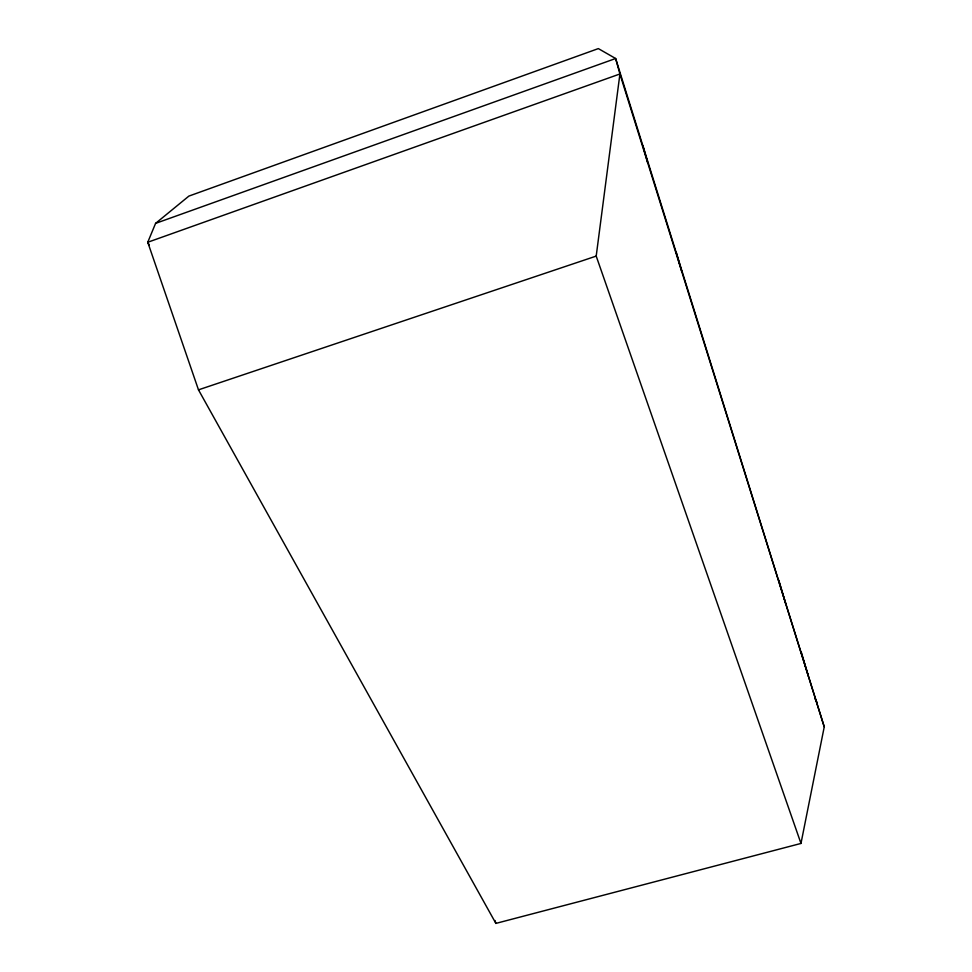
<?xml version="1.0" encoding="UTF-8"?>
<svg xmlns="http://www.w3.org/2000/svg" width="972" height="972" viewBox="0 0 972 972"><rect width="100%" height="100%" fill="white"/><g stroke="black" fill="none" stroke-linecap="round" stroke-linejoin="round"><path stroke-width="1.46" d="M800.977 843.441L596.201 256.098L619.917 73.981L615.64 58.514L598.339 48.6L188.896 196.089L155.581 223.378L147.756 242.259L198.482 389.845L495.89 923.4L800.977 843.441L824.244 726.849L615.64 58.514L155.581 223.378M198.482 389.845L596.201 256.098M149.202 244.92L147.756 242.259L619.917 73.981L824.244 726.849M814.986 698.649L817.088 702.635M494.967 920.52L495.89 923.4M801.268 652.078L808.315 675.953M778.766 580.126L785.607 603.393M676.318 252.526L681.773 271.613M642.869 145.581L647.704 162.786"/></g></svg>
